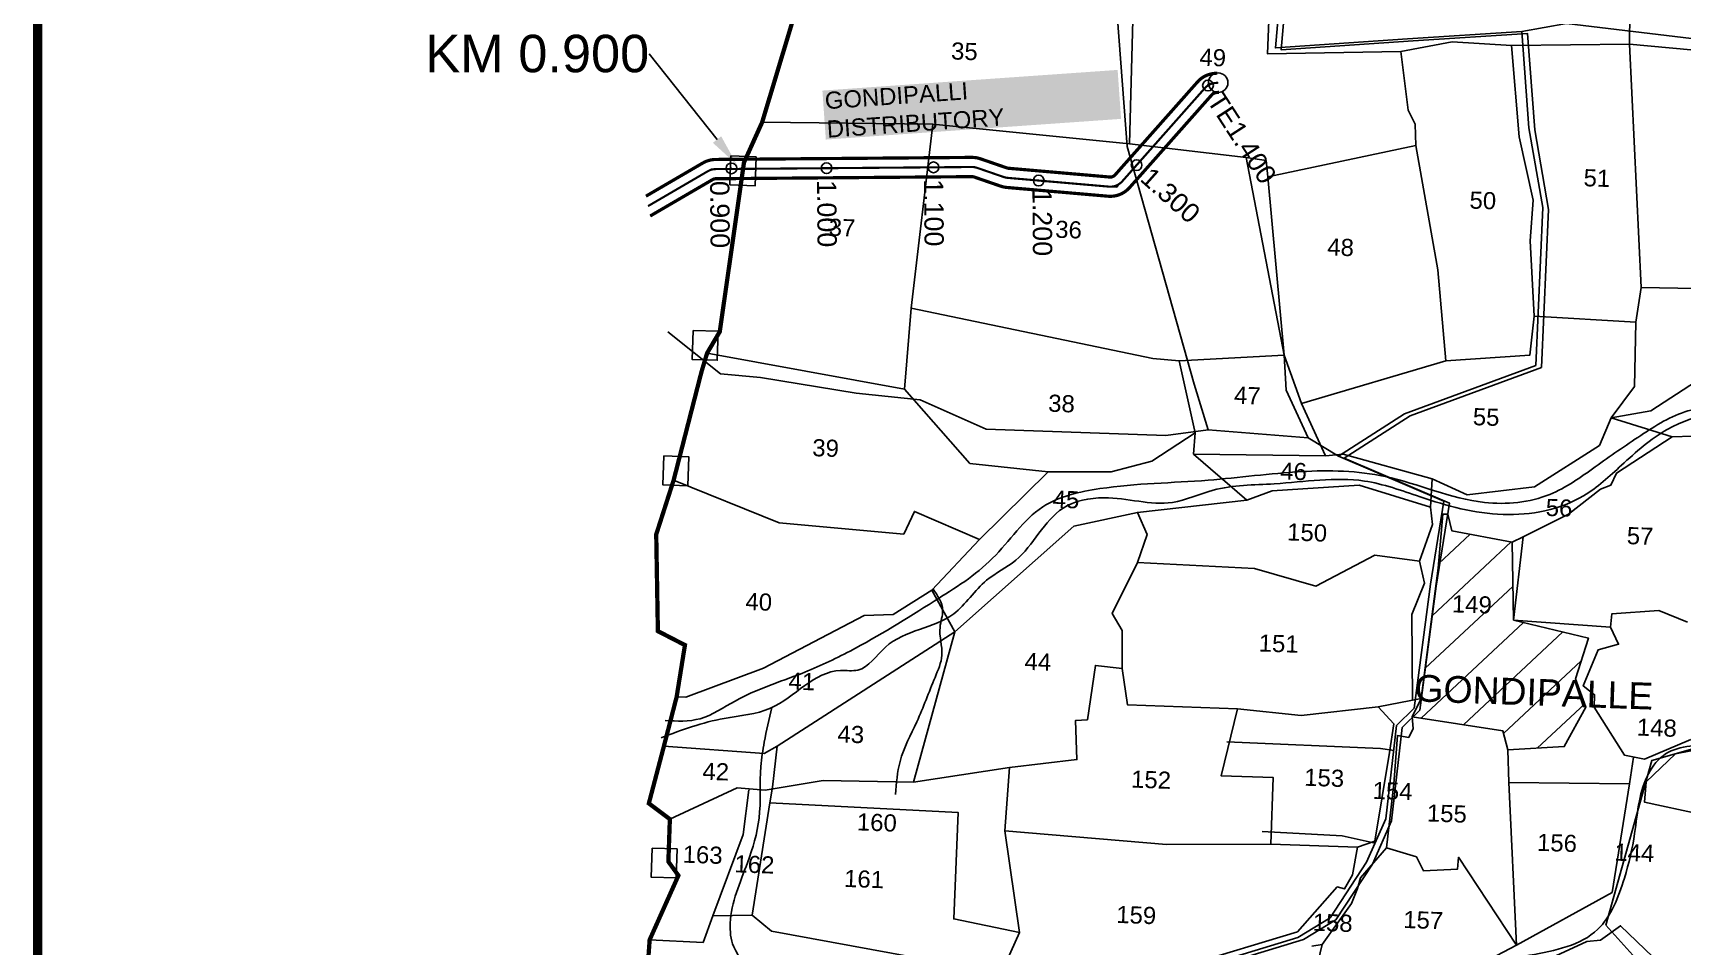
# Model space of a CAD drawing. Header units: inches. Extents: x 211876 to 216659, y 1586448 to 1603451.
# Drawn here: x 211876 to 213417, y 1591046 to 1591899 of the extents above; entities that cross this region are included whole.
import ezdxf
from ezdxf import colors
from ezdxf.entities.mleader import LeaderData, LeaderLine
from ezdxf.enums import TextEntityAlignment as Align
from ezdxf.math import Vec2, Vec3

# ---------------------------------------------------------------- set-up
doc = ezdxf.new("R2010")
doc.units = ezdxf.units.IN
doc.header["$LTSCALE"] = 15
doc.header["$MEASUREMENT"] = 0
doc.header["$PDMODE"] = 32
doc.header["$PDSIZE"] = 10
doc.linetypes.add('HIDDEN2', pattern=[0.1875, 0.125, -0.0625])
for name, color, linetype in [('CANAL1', 7, 'Continuous'), ('CSMark', 72, 'Continuous'), ('PAPER SIZE', 5, 'Continuous'), ('PLOT', 7, 'Continuous'), ('PLOT NO', 7, 'Continuous'), ('ROADS', 1, 'Continuous'), ('STREAM', 4, 'Continuous'), ('STRUCTURE', 5, 'Continuous'), ('text1', 7, 'Continuous'), ('text2', 7, 'Continuous'), ('VILLAGE BOUNDAY', 5, 'Continuous'), ('VILLAGE BOUNDRY STONES', 1, 'Continuous'), ('VILLAGE STONES', 240, 'Continuous')]:
    doc.layers.add(name, color=color, linetype=linetype)
doc.styles.add('FONT1', font='Arial')
doc.styles.get("Standard").update_dxf_attribs({"font": 'arial.ttf'})

msp = doc.modelspace()

# ---------------------------------------------------------------- hatches: boundary and pattern name
at = {"layer": 'STREAM'}
h = msp.add_hatch(dxfattribs=at)
h.set_pattern_fill('ANSI31', color=256, scale=251.742088, angle=-1.98793807)
h.set_pattern_definition([(43.01206, (210510.003, 1585718.84), (-21.4658, 23.00954), [])])
h.paths.add_polyline_path([(213173.41061, 1591277.2904), (213165.06376, 1591260.15335), (213249.7002, 1591247.07628), (213254.39133, 1591229.42635), (213307.00061, 1591232.3695), (213327.37551, 1591269.28602), (213317.68094, 1591295.58821), (213329.61678, 1591333.85748), (213259.65777, 1591350.59337), (213258.38355, 1591423.42559), (213202.07412, 1591433.92255), (213198.21539, 1591449.4329), (213193.57961, 1591449.59381), (213189.37722, 1591399.09652)])

# ---------------------------------------------------------------- linework, layer by layer
at = {"layer": 'CANAL1', "color": 200, "linetype": 'ByBlock', "ltscale": 40, "const_width": 3, "elevation": 89.783}
for points in [[(212448.81268, 1591746.72673), (212502.01879, 1591777.76363, -0.1307232176), (212513.91658, 1591781.03214), (212753.3506, 1591782.97876, -0.085252988), (212761.36949, 1591781.6685), (212786.18275, 1591773.11221, 0.0615114203), (212787.6214, 1591772.80679), (212882.26214, 1591764.61672, 0.2372463221), (212887.26899, 1591766.61395), (212964.29148, 1591853.48814, -0.1923016701), (212980.20009, 1591861.47872), (212982.86458, 1591861.70711)], [(212452.77852, 1591728.20147), (212511.08847, 1591762.21561, -0.1307232176), (212514.06291, 1591763.03273), (212753.49694, 1591764.97935, -0.085252988), (212755.50166, 1591764.65179), (212780.31492, 1591756.09549, 0.0615114203), (212786.06951, 1591754.87381), (212880.71025, 1591746.68375, 0.2372463221), (212900.73767, 1591754.67264), (212977.76015, 1591841.54684, -0.19230167), (212981.73731, 1591843.54448), (212984.4018, 1591843.77287)]]:
    msp.add_lwpolyline(points, format="xyb", dxfattribs=at)
at = {"layer": 'CANAL1', "color": 1, "linetype": 'HIDDEN2', "ltscale": 5, "const_width": 2, "elevation": 89.783}
msp.add_lwpolyline([(212450.7956, 1591737.4641), (212506.55363, 1591769.98962, -0.1307232176), (212513.98975, 1591772.03244), (212753.42377, 1591773.97906, -0.085252988), (212758.43558, 1591773.16015), (212783.24884, 1591764.60385, 0.0615114203), (212786.84545, 1591763.8403), (212881.48619, 1591755.65023, 0.2372463221), (212894.00333, 1591760.64329), (212971.02581, 1591847.51749, -0.1923016701), (212980.9687, 1591852.5116), (212983.63319, 1591852.73999)], format="xyb", dxfattribs=at)
at = {"layer": 'CSMark', "linetype": 'Continuous'}
for p in [(212974.09813, 1591850.15814, 89.783), (212528.6866, 1591772.71357, 89.783), (212617.60027, 1591772.8748, 89.783), (212617.60027, 1591772.8748, 89.783), (212717.59696, 1591773.68778, 89.783), (212907.38107, 1591775.73213, 89.783), (212815.87303, 1591761.3283, 89.783)]:
    msp.add_point(p, dxfattribs=at)
at = {"layer": 'PAPER SIZE', "color": 5, "const_width": 8.67515}
msp.add_lwpolyline([(211880.25305, 1586452.30002), (215707.12285, 1586452.30002), (215707.12285, 1592935.96633), (211880.25305, 1592935.96633)], close=True, dxfattribs=at)
at = {"layer": 'PLOT'}
for points in [[(213154.20753, 1591881.86463), (213202.39378, 1591891.01615), (213257.75581, 1591887.37546), (213367.91863, 1591888.70891), (213519.70792, 1591874.84497), (213532.10746, 1591872.69552), (213555.78152, 1591873.16309), (213554.87723, 1592020.60456), (213562.90453, 1592094.02108)], [(213378.95591, 1591661.53724), (213367.91863, 1591888.70891), (213369.12014, 1591977.75427), (213368.22188, 1591986.21056)], [(212557.43255, 1591815.86791), (212716.95517, 1591813.92751), (212900.59435, 1591795.6201), (213009.77854, 1591782.88035), (213028.45078, 1591780.10129), (213030.04911, 1591764.703), (213168.22053, 1591794.00945), (213167.63682, 1591814.06061), (213161.26331, 1591827.06751), (213154.20753, 1591881.86463), (213029.57974, 1591879.79762), (213032.19252, 1591942.78292), (212956.69576, 1591955.20577), (212904.63793, 1591946.46994), (212849.63336, 1591947.10058), (212755.15404, 1591953.36329), (212675.61595, 1591959.95975), (212604.79597, 1591973.32238)], [(212900.59435, 1591795.6201), (212904.63793, 1591946.46994)], [(213257.75581, 1591887.37546), (213264.97254, 1591802.08478), (213277.94985, 1591742.85784), (213275.33103, 1591705.07054), (213278.96143, 1591634.7059)], [(212690.50752, 1591566.34756), (212696.75069, 1591642.01576), (212716.95517, 1591813.92751)], [(213168.22053, 1591794.00945), (213188.76944, 1591678.03607), (213196.23778, 1591592.84412)], [(213009.77854, 1591782.88035), (213045.17602, 1591598.08709)], [(212477.48567, 1591278.83903), (212486.20873, 1591278.61886), (212558.78429, 1591305.80386), (212652.78806, 1591354.87678), (212680.0045, 1591355.91237), (212715.90404, 1591378.71247), (212760.65843, 1591425.9559), (212824.57206, 1591489.08648), (212883.74372, 1591489.0129), (212921.46425, 1591499.01948), (212962.04338, 1591525.71072), (212947.1875, 1591592.94054), (213045.17602, 1591598.08709), (213061.57857, 1591553.06956), (213196.23778, 1591592.84412), (213274.83903, 1591598.09374), (213278.96143, 1591634.7059), (213374.11738, 1591628.93889), (213378.95591, 1591661.53724), (213567.48151, 1591658.09275)], [(212696.75069, 1591642.01576), (212922.65081, 1591594.93353), (212947.1875, 1591592.94054)], [(213183.48661, 1591482.68888), (213216.38078, 1591467.7694), (213279.21752, 1591475.12676), (213339.95984, 1591513.8216), (213351.03574, 1591539.49964), (213372.74169, 1591568.9512), (213374.11738, 1591628.93889)], [(213351.03574, 1591539.49964), (213387.86565, 1591546.16996), (213430.72528, 1591573.82746), (213477.12422, 1591563.77147), (213552.38663, 1591577.58639), (213583.49715, 1591587.63468), (213606.25082, 1591632.70429)], [(212824.57206, 1591489.08648), (212751.58624, 1591496.77428), (212690.50752, 1591566.34756), (212505.98033, 1591600.0967)], [(213083.99563, 1591504.1592), (213061.57857, 1591553.06956)], [(213351.03574, 1591539.49964), (213407.90888, 1591521.81588)], [(212962.04338, 1591525.71072), (212960.48084, 1591505.79685), (213010.42997, 1591462.72998), (212908.1323, 1591451.13902)], [(213071.21692, 1591045.74605), (213080.69252, 1591047.35482), (213108.08201, 1591085.74676), (213113.82892, 1591099.80879), (213116.61072, 1591109.64246), (213140.79035, 1591137.8495), (213147.87191, 1591197.67612), (213151.13512, 1591242.72599), (213161.73096, 1591240.90597), (213165.89597, 1591249.23275), (213165.06376, 1591260.15335), (213173.41061, 1591277.2904), (213189.37722, 1591399.09652), (213193.57961, 1591449.59381), (213198.21539, 1591449.4329), (213202.07412, 1591433.92255), (213258.38355, 1591423.42559), (213268.81726, 1591428.43298), (213311.0569, 1591449.61906), (213340.93407, 1591472.9478), (213350.66607, 1591476.54792), (213355.98789, 1591487.93079), (213407.90888, 1591521.81588), (213426.944, 1591522.43434)], [(213010.42997, 1591462.72998), (213034.06799, 1591471.44793), (213115.38952, 1591476.57393), (213182.03834, 1591456.24354), (213183.48661, 1591482.68888), (213100.49019, 1591505.70632), (213083.99563, 1591504.1592), (212960.48084, 1591505.79685)], [(212474.7013, 1591481.39502), (212573.1615, 1591441.34114), (212689.73883, 1591430.87064), (212699.7221, 1591452.20552), (212760.65843, 1591425.9559)], [(212954.7781, 1591027.99215), (213057.71427, 1591059.14582), (213094.87118, 1591101.1926), (213101.71887, 1591099.42087), (213109.0851, 1591112.58801), (213113.82303, 1591138.50214), (213130.13782, 1591144.07199), (213143.8131, 1591226.80345), (213147.65245, 1591253.75079), (213133.19447, 1591269.48547), (213061.03743, 1591261.35122), (213001.71897, 1591267.52062), (212899.0001, 1591271.32778), (212894.00053, 1591305.21191), (212894.02422, 1591340.75438), (212884.4172, 1591356.80426), (212908.33114, 1591404.33242), (212917.10013, 1591430.71787), (212908.1323, 1591451.13902), (212848.85951, 1591438.50069), (212737.3652, 1591339.72069), (212571.37719, 1591232.75415), (212559.13782, 1591225.83115), (212465.55176, 1591232.64836)], [(213258.38355, 1591423.42559), (213259.65777, 1591350.59337), (213329.61678, 1591333.85748), (213317.68094, 1591295.58821), (213327.37551, 1591269.28602), (213307.00061, 1591232.3695), (213254.39133, 1591229.42635), (213249.7002, 1591247.07628), (213165.06376, 1591260.15335)], [(213268.81726, 1591428.43298), (213259.65777, 1591350.59337)], [(212715.90404, 1591378.71247), (212737.3652, 1591339.72069), (212698.7311, 1591199.26369)], [(213425.37238, 1591239.01628), (213382.18472, 1591220.70719), (213363.44953, 1591224.25624), (213335.02985, 1591269.20706), (213335.43183, 1591280.78812), (213324.78533, 1591289.10675), (213338.729, 1591322.90201), (213357.77443, 1591327.95416), (213350.33799, 1591343.90885), (213351.37994, 1591356.36113), (213395.39624, 1591359.70687), (213422.14791, 1591348.72665)], [(213259.65777, 1591350.59337), (213350.33799, 1591343.90885)], [(213890.53327, 1591329.03766), (213861.48634, 1591227.21089), (213858.29768, 1591212.5877), (213597.64612, 1591234.35962), (213599.49971, 1591268.45105), (213576.11676, 1591278.95543), (213474.95308, 1591238.0014), (213410.88788, 1591225.77325), (213383.6743, 1591199.39068), (213381.96779, 1591180.53112), (213434.17224, 1591169.25972), (213438.36117, 1591145.99135), (213486.78812, 1591131.96069), (213563.47937, 1591098.81848), (213592.03505, 1591179.02043), (213597.64612, 1591234.35962)], [(212571.37719, 1591232.75415), (212566.95705, 1591194.62148), (212564.50563, 1591179.9285), (212548.08112, 1591074.76413), (212566.14187, 1591059.82829), (212696.91573, 1591035.95271), (212785.79361, 1591031.70757), (212797.95695, 1591058.7431), (212784.21789, 1591153.58169), (212788.61233, 1591212.77325), (212851.57677, 1591220.25596), (212850.13085, 1591256.65861), (212861.38249, 1591257.42825), (212868.95127, 1591308.21366), (212894.00053, 1591305.21191)], [(213173.41061, 1591277.2904), (213133.19447, 1591269.48547)], [(213032.79965, 1591141.2227), (213034.96179, 1591203.51422), (212986.33193, 1591205.20217), (213001.71897, 1591267.52062)], [(213254.39133, 1591229.42635), (213255.12571, 1591198.96826), (213262.55282, 1591046.69843)], [(212788.61233, 1591212.77325), (212698.7311, 1591199.26369), (212614.39852, 1591200.64397), (212560.28566, 1591191.69384), (212534.03705, 1591193.76511), (212471.15038, 1591164.60569)], [(213091.18201, 1590976.3226), (213155.44614, 1590975.47952), (213161.2039, 1590994.4794), (213195.00339, 1591019.1671), (213195.00339, 1591019.1671), (213200.76896, 1591014.30895), (213262.55282, 1591046.69843), (213351.72271, 1591096.10462), (213367.89651, 1591197.48436), (213371.93314, 1591222.63198)], [(213255.12571, 1591198.96826), (213367.89651, 1591197.48436)], [(212544.972, 1591191.89838), (212539.79827, 1591150.24622), (212511.38426, 1591074.27655), (212502.26439, 1591049.3884), (212452.25143, 1591051.79443)], [(212564.50563, 1591179.9285), (212740.70519, 1591170.73412), (212736.53302, 1591071.29016), (212797.95695, 1591058.7431)], [(212784.21789, 1591153.58169), (212935.4102, 1591140.8611), (213032.79965, 1591141.2227), (213113.82303, 1591138.50214)], [(213140.79035, 1591137.8495), (213168.84775, 1591129.27476), (213175.6163, 1591116.27777), (213207.32972, 1591117.95136), (213208.26913, 1591129.01619), (213262.55282, 1591046.69843)], [(212548.08112, 1591074.76413), (212511.38426, 1591074.27655)], [(213926.71365, 1590826.66252), (213625.9255, 1590867.54158), (213564.61692, 1590874.63963), (213561.53515, 1590884.37602), (213479.40804, 1590873.86971), (213452.43139, 1590902.76247), (213442.43583, 1590928.27018), (213427.40392, 1590999.91435), (213359.68571, 1591065.03456), (213340.92205, 1591051.3839), (213328.15891, 1591050.23781), (213238.45415, 1591008.85646), (213176.13969, 1590977.64815), (213161.2039, 1590994.4794)], [(212363.01891, 1590444.85022), (212550.85139, 1590410.62658), (212776.3329, 1590374.71812), (212963.46861, 1590354.17555), (213000.05684, 1590354.82214), (212980.4166, 1590399.24032), (213006.25563, 1590468.57888), (213015.13696, 1590488.17066), (213057.60387, 1590550.81277), (213085.78595, 1590583.14022), (213079.10958, 1590674.05251), (213064.7545, 1590757.61901), (213041.15046, 1590789.39298), (213048.02897, 1590806.78664), (213071.3096, 1590889.63399), (213091.18201, 1590976.3226), (213071.96602, 1591010.89911), (213080.69252, 1591047.35482)]]:
    msp.add_lwpolyline(points, dxfattribs=at)
at = {"layer": 'ROADS'}
for points in [[(212693.02924, 1592176.89504), (212703.14485, 1592137.74048), (212700.13837, 1592076.55305), (212834.19613, 1591959.01717), (212856.59265, 1591943.66481), (212887.89108, 1591933.19245), (212898.52859, 1591793.23346), (212961.2815, 1591571.20136), (212974.22877, 1591528.35136), (212934.72215, 1591523.22071), (212766.85096, 1591528.99716), (212704.9668, 1591556.5587), (212645.37507, 1591562.58199), (212555.80891, 1591577.40122), (212518.43442, 1591580.6423), (212469.31982, 1591620.03039)], [(213762.89539, 1591959.0954), (213707.29921, 1591970.44831), (213666.14346, 1591976.16165), (213625.49349, 1591978.79685), (213597.58446, 1591977.54916), (213590.08554, 1592029.69861), (213558.71568, 1592029.3189), (213545.06173, 1592017.06529), (213545.06047, 1591890.0515), (213426.14629, 1591894.17901), (213309.0396, 1591908.03418), (213267.37965, 1591900.51262)], [(213523.64703, 1590745.66605), (213517.00006, 1590798.24844), (213480.74584, 1590890.70506), (213452.43139, 1590902.76247), (213404.87746, 1591000.15572), (213345.9292, 1591065.48656), (213377.86352, 1591180.39644), (213388.88193, 1591219.24838), (213486.2157, 1591247.16118), (213610.81907, 1591297.23482), (213732.94671, 1591325.81945), (213811.84019, 1591336.07895), (213831.79369, 1591369.56603), (213878.31602, 1591519.45337), (213777.41512, 1591525.85616), (213768.42009, 1591629.1369), (213748.92211, 1591682.33686), (213739.92156, 1591757.57941), (213751.32514, 1591932.42547), (213762.89539, 1591959.0954), (213792.24573, 1591982.24766), (213996.02812, 1591956.80441), (214105.34838, 1591938.49905)], [(212382.52168, 1590481.22161), (212515.84155, 1590664.57397), (212590.62115, 1590763.91561), (212671.13239, 1590802.11526), (212826.87085, 1590866.08605), (212893.66554, 1590908.15621), (212967.04027, 1591026.34355), (213057.96878, 1591053.87963), (213088.14333, 1591072.41548), (213122.34781, 1591124.23347), (213140.30958, 1591164.91276), (213150.14285, 1591252.01272), (213166.75734, 1591268.29779), (213181.96818, 1591384.06255), (213194.40391, 1591461.86679), (213095.96738, 1591503.76711), (213157.60778, 1591543.43608), (213280.35421, 1591588.55234), (213287.08537, 1591735.99825), (213274.08002, 1591810.72622), (213267.37965, 1591900.51262), (213160.60968, 1591893.72302), (213037.12036, 1591885.26672), (213042.37111, 1591946.28371)], [(212387.91394, 1590479.35684), (212521.23381, 1590662.70919), (212596.01341, 1590762.05084), (212676.52465, 1590800.25048), (212832.26311, 1590864.22127), (212899.0578, 1590906.29143), (212972.43253, 1591024.47877), (213063.36104, 1591052.01486), (213093.53559, 1591070.55071), (213127.74007, 1591122.3687), (213145.70184, 1591163.04799), (213155.53511, 1591250.14795), (213172.1496, 1591266.43301), (213187.36044, 1591382.19778), (213199.79617, 1591460.00201), (213101.35964, 1591501.90234), (213163.00004, 1591541.5713), (213285.74647, 1591586.68756), (213292.47763, 1591734.13348), (213279.47229, 1591808.86145), (213272.77191, 1591898.64785), (213166.00194, 1591891.85824), (213042.51262, 1591883.40195), (213047.76337, 1591944.41893)], [(213030.04911, 1591764.703), (213045.17602, 1591598.08709), (213047.07677, 1591565.42154), (213067.83272, 1591521.05633)], [(212974.22877, 1591528.35136), (213067.83272, 1591521.05633), (213095.96738, 1591503.76711)], [(212991.64066, 1591236.92092), (213135.33543, 1591230.51895), (213148.01127, 1591228.66462)], [(213024.79155, 1591153.16486), (213099.41535, 1591148.90214), (213130.43238, 1591142.25043)]]:
    msp.add_lwpolyline(points, dxfattribs=at)
at = {"layer": 'STREAM'}
for points in [[(212908.33114, 1591404.33242), (213017.42569, 1591398.83398), (213074.93738, 1591382.18651), (213130.0884, 1591411.26525), (213171.6259, 1591405.59716), (213183.82517, 1591440.0072), (213182.03834, 1591456.24354)], [(213171.6259, 1591405.59716), (213176.31585, 1591385.18941), (213164.57729, 1591355.73084), (213165.12082, 1591275.70903)]]:
    msp.add_lwpolyline(points, dxfattribs=at)
for points in [[(212463.11691, 1591240.70887), (212521.98962, 1591258.75762), (212565.31349, 1591268.3392), (212630.78902, 1591303.47961), (212646.75024, 1591303.84938), (212672.69036, 1591325.35065), (212736.47786, 1591356.49953), (212767.14856, 1591387.76724), (212794.37778, 1591406.45243), (212838.66816, 1591455.15893), (212876.91314, 1591464.9168), (212940.78872, 1591460.62118), (212978.85889, 1591472.00174), (213036.09439, 1591477.93761), (213120.31879, 1591480.55688), (213172.27518, 1591465.82055), (213249.82474, 1591449.27211), (213325.19545, 1591466.78151), (213360.62608, 1591495.34359), (213403.38948, 1591528.73197), (213496.11493, 1591547.54141), (213567.29921, 1591547.38004), (213612.88664, 1591574.7191), (213632.43746, 1591611.91546), (213639.56069, 1591644.0005), (213638.98867, 1591714.17206), (213635.11208, 1591755.64576), (213631.12077, 1591780.4954), (213617.74473, 1591867.08039), (213617.4368, 1591922.22417), (213619.25685, 1592006.72545), (213609.46455, 1592087.35984), (213614.74121, 1592132.68923), (213632.97216, 1592165.61852), (213655.53061, 1592207.3879), (213682.25825, 1592241.24213), (213704.20518, 1592286.73293), (213723.87729, 1592309.36142), (213723.47563, 1592317.71253)], [(212727.29967, 1592233.40528), (212755.0035, 1592239.40316), (212824.42294, 1592232.59815), (212868.689, 1592219.34045), (212903.29709, 1592213.01116), (212927.43876, 1592211.44063), (212951.00254, 1592224.90797), (212992.72229, 1592233.34967), (213041.67862, 1592249.59853), (213100.90467, 1592223.73405), (213176.31825, 1592199.50543), (213220.64721, 1592190.64361), (213247.55939, 1592216.08224), (213305.44968, 1592267.91725), (213360.20066, 1592291.08989), (213414.67488, 1592307.8798), (213451.84616, 1592301.46154), (213489.34135, 1592272.68847), (213513.92759, 1592220.55472), (213573.66709, 1592155.28343), (213589.61979, 1592118.46717), (213597.78596, 1592046.9063), (213600.65403, 1591992.22979), (213606.59117, 1591941.47593), (213609.66035, 1591882.03069), (213617.58759, 1591820.16151), (213627.81142, 1591743.05987), (213631.25106, 1591673.22395), (213616.81834, 1591595.37288), (213596.7807, 1591575.56351), (213547.01658, 1591560.88694), (213472.81229, 1591551.61486), (213422.54988, 1591546.00302), (213378.59182, 1591523.17517), (213335.97047, 1591493.75747), (213293.4766, 1591468.01355), (213232.47435, 1591460.56756), (213139.60064, 1591484.78059), (213061.34406, 1591489.336), (212974.18405, 1591481.32663), (212873.03861, 1591473.4349), (212819.65891, 1591456.36627), (212772.71017, 1591408.3398), (212718.30751, 1591368.29634), (212639.68566, 1591321.64565), (212594.41597, 1591300.77978), (212532.04075, 1591274.99032), (212499.43865, 1591258.46644), (212466.61123, 1591256.6633)], [(212716.92202, 1591380.25296), (212726.08645, 1591359.82571), (212723.63753, 1591343.97516), (212725.38497, 1591317.73465), (212718.97214, 1591297.08924), (212701.96107, 1591255.56429), (212686.24572, 1591218.54738), (212682.13275, 1591187.57784)], [(212307.05471, 1590279.06717), (212313.85082, 1590298.34403), (212314.50077, 1590317.06904), (212323.40603, 1590330.91626), (212327.4054, 1590346.84678), (212340.54665, 1590372.40767), (212371.47856, 1590391.99461), (212399.77297, 1590412.82089), (212424.44364, 1590460.37312), (212434.52289, 1590474.94478), (212453.74612, 1590510.24226), (212489.68117, 1590552.61173), (212526.22869, 1590557.46482), (212568.37185, 1590580.10604), (212613.48015, 1590608.98336), (212662.2426, 1590623.74276), (212714.22187, 1590631.88624), (212755.97815, 1590632.34991), (212803.434, 1590642.5634), (212816.84054, 1590675.76717), (212835.44589, 1590702.42368), (212873.15848, 1590729.80993), (212913.90437, 1590756.32567), (212935.354, 1590778.53735), (212960.2061, 1590799.48314), (213004.03395, 1590804.46612), (213034.63212, 1590803.40406), (213062.32369, 1590804.97925), (213080.87705, 1590854.07368), (213086.17196, 1590885.26337), (213101.21665, 1590932.56659), (213156.3662, 1590965.85185), (213174.69339, 1590994.12236), (213274.60815, 1591037.33191), (213338.24961, 1591061.52255), (213363.30876, 1591109.43954), (213372.79986, 1591151.19646), (213377.30327, 1591181.64842), (213385.84152, 1591206.98648), (213401.8038, 1591225.56259), (213449.99806, 1591234.98527), (213537.31728, 1591264.28275), (213596.01086, 1591278.31483)], [(212566.60893, 1591269.05604), (212559.35281, 1591236.3735), (212556.21818, 1591213.89872), (212554.52835, 1591165.35576), (212543.66996, 1591123.85891), (212527.57053, 1591067.34926), (212530.8099, 1591045.35897), (212547.17659, 1591014.91468), (212538.46866, 1590981.1063), (212531.0616, 1590964.42572)]]:
    msp.add_spline(points, degree=3, dxfattribs=at)
at = {"layer": 'text2', "color": 0, "linetype": 'Continuous', "elevation": 89.783}
msp.add_lwpolyline([(212450.7956, 1591737.4641), (212510, 1591772), (212756, 1591774), (212785, 1591764), (212889, 1591755), (212975, 1591852), (212983.63319, 1591852.73999)], dxfattribs=at)
at = {"layer": 'text2', "linetype": 'Continuous'}
msp.add_circle((212983.63319, 1591852.73999, 89.783), 9.11576, dxfattribs=at)
at = {"layer": 'VILLAGE BOUNDAY', "const_width": 4}
msp.add_lwpolyline([(212442.90256, 1590917.35812), (212452.25143, 1591051.79443), (212479.15507, 1591111.92088), (212469.77152, 1591124.8804), (212471.15038, 1591164.60569), (212451.52622, 1591179.32443), (212465.55176, 1591232.64836), (212477.48567, 1591278.83903), (212485.25278, 1591327.23305), (212459.9514, 1591340.27716), (212458.40531, 1591430.63929), (212474.7013, 1591481.39502), (212500.68698, 1591582.4995), (212505.98033, 1591600.0967), (212517.79349, 1591620.06634), (212540.43646, 1591778.20963), (212557.43255, 1591815.86791), (212604.79597, 1591973.32238)], dxfattribs=at)
at = {"layer": 'VILLAGE BOUNDRY STONES'}
for points in [[(212528.29013, 1591784.2739), (212551.72892, 1591783.46034), (212550.78906, 1591756.38295), (212527.35028, 1591757.19651)], [(212492.86812, 1591621.26753), (212516.3069, 1591620.45397), (212515.36705, 1591593.37657), (212491.92826, 1591594.19013)], [(212465.4058, 1591504.08494), (212488.84458, 1591503.27138), (212487.90473, 1591476.19398), (212464.46594, 1591477.00754)], [(212454.49342, 1591137.54008), (212477.93221, 1591136.72652), (212476.99235, 1591109.64912), (212453.55356, 1591110.46268)]]:
    msp.add_lwpolyline(points, close=True, dxfattribs=at)

# ---------------------------------------------------------------- texts
at = {"layer": 'CSMark', "color": 1, "linetype": 'Continuous', "style": 'FONT1'}
for s, rotation, p in [('TE1.400', 302.91802997, (212980.07596, 1591840.9242, 89.783)), ('1.300', 318.43986945, (212915.61192, 1591768.43467, 89.783)), ('0.900', 270.46580936, (212517.693, 1591761.06218, 89.783)), ('1.000', 270.46580869, (212617.6897, 1591761.87516, 89.783)), ('1.000', 270.46580869, (212617.6897, 1591761.87516, 89.783)), ('1.100', 270.46580869, (212717.68639, 1591762.68814, 89.783))]:
    msp.add_text(s, height=18, rotation=rotation, dxfattribs=at).set_placement(p, align=Align.MIDDLE_LEFT)
msp.add_text('1.200', height=18, rotation=270.46580869, dxfattribs=at).set_placement((212819.51797, 1591690.67632, 89.783), align=Align.MIDDLE_RIGHT)
at = {"layer": 'PLOT NO'}
for s, p in [('35', (212746.45863, 1591882.11046)), ('49', (212978.55396, 1591876.32155)), ('51', (213337.61264, 1591763.66502)), ('50', (213231.02132, 1591742.74416)), ('37', (212632.13785, 1591717.38144)), ('36', (212843.80302, 1591715.50581)), ('48', (213098.08516, 1591699.02894)), ('47', (213010.88411, 1591560.47312)), ('38', (212837.229, 1591552.98791)), ('55', (213234.11472, 1591540.37563)), ('39', (212616.75412, 1591511.39928)), ('46', (213054.05814, 1591489.67197)), ('45', (212841.41292, 1591463.31346)), ('56', (213302.23524, 1591455.54149)), ('150', (213066.78859, 1591432.44486)), ('57', (213377.98203, 1591429.20353)), ('40', (212554.26946, 1591367.66793)), ('149', (213220.75221, 1591365.23746)), ('151', (213040.20714, 1591328.66834)), ('44', (212815.14344, 1591311.68394)), ('41', (212594.58245, 1591293.31857)), ('43', (212640.30315, 1591243.89068)), ('148', (213393.61797, 1591250.07123)), ('42', (212514.06384, 1591209.06177)), ('152', (212920.89565, 1591201.47649)), ('153', (213082.73022, 1591203.20653)), ('154', (213146.64471, 1591190.8855)), ('160', (212664.64372, 1591161.48692)), ('155', (213197.38785, 1591169.83752)), ('163', (212501.82211, 1591131.32033)), ('156', (213300.30164, 1591142.38664)), ('144', (213372.61485, 1591133.19544)), ('162', (212550.22496, 1591122.29296)), ('161', (212652.69828, 1591108.63356)), ('159', (212907.06131, 1591075.00746)), ('158', (213090.64297, 1591067.71693)), ('157', (213175.29619, 1591070.28909))]:
    msp.add_text(s, height=16, rotation=358.01206193, dxfattribs=at).set_placement(p, align=Align.MIDDLE_CENTER)
at = {"layer": 'STRUCTURE', "color": 5, "insert": (212615.43186, 1591843.89961), "char_height": 16, "width": 273.396588, "attachment_point": 1, "rotation": 4.00527374, "style": 'FONT1', "bg_fill": 1, "box_fill_scale": 1.1, "bg_fill_color": 7, "bg_fill_true_color": 16777215, "bg_fill_transparency": 0}
msp.add_mtext('{\\C1;GONDIPALLI DISTRIBUTORY}', dxfattribs=at)
at = {"layer": 'text1', "color": 1, "insert": (213167.57443, 1591299.65817), "char_height": 25, "width": 231.4790821, "attachment_point": 1, "rotation": 358.01206193}
msp.add_mtext('GONDIPALLE', dxfattribs=at)

# ---------------------------------------------------------------- leaders
at = {"layer": 'VILLAGE STONES', "color": 1}
ml = msp.add_multileader_mtext('Standard', dxfattribs=at)
ml.set_content('KM 0.900', color=1)
ml.set_leader_properties()
ml.build(insert=Vec2(0, 0))
ml.multileader.update_dxf_attribs({"dogleg_length": 0.36, "arrow_head_size": 30})
ctx = ml.context
ctx.base_point, ctx.char_height, ctx.arrow_head_size, ctx.landing_gap_size, ctx.plane_origin = Vec3(212248.39911, 1591879.7366), 35, 30, 0.09, Vec3(213939.99433, 1592647.03569)
ctx.text_align_type = 2
notes = []
notes.append((ctx, [(1, (1, 1, 0), (212451.942, 1591879.7366), (-1, 0), 1.396927018504357e-11, [(0, [(212533.83247, 1591776.10732)], 0, [])])]))
ctx.mtext.insert, ctx.mtext.alignment, ctx.mtext.flow_direction = Vec3(212451.852, 1591897.53503), 3, 5
for ctx, leaders in notes:
    for number, flags, end, landing, length, lines in leaders:
        leader = LeaderData()
        leader.index, (leader.has_last_leader_line, leader.has_dogleg_vector, leader.attachment_direction) = number, flags
        leader.last_leader_point, leader.dogleg_vector, leader.dogleg_length = Vec3(end), Vec3(landing), length
        for number, points, colour, breaks in lines:
            line = LeaderLine()
            line.index, line.vertices, line.color, line.breaks = number, Vec3.list(points), colors.encode_raw_color(colour), breaks
            leader.lines.append(line)
        ctx.leaders.append(leader)

doc.saveas('drawing.dxf')
